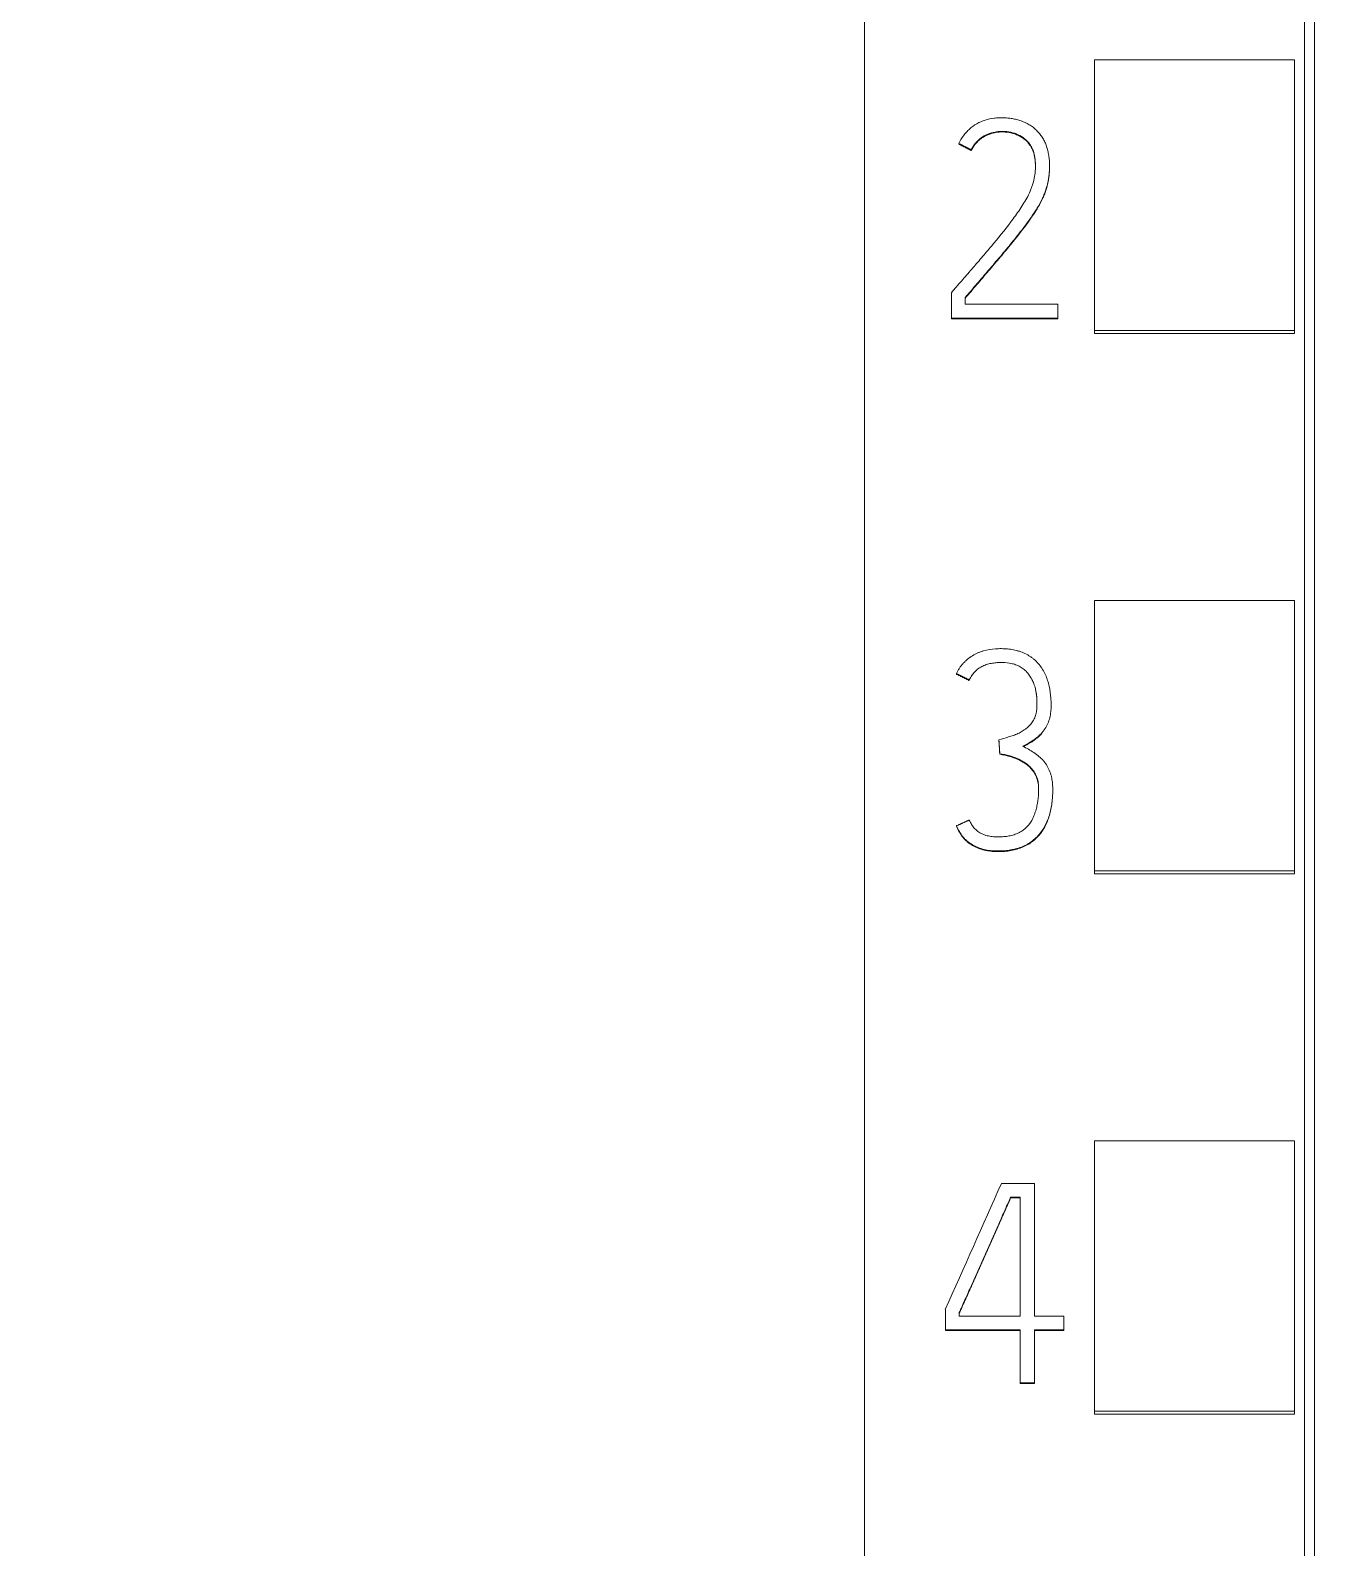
# Model space of a CAD drawing. Header units: millimetres. Extents: x 1359 to 3577, y 1336 to 3557.
# Drawn here: x 2793.03 to 2806.07, y 3288.5 to 3303.66 of the extents above; entities that cross this region are included whole.
import ezdxf

# ---------------------------------------------------------------- set-up
doc = ezdxf.new("R2010")
doc.units = ezdxf.units.MM
doc.set_wipeout_variables(frame=1)
doc.layers.add('000-PI-Oprema', color=30, linetype='Continuous', lineweight=5)

msp = doc.modelspace()

# ---------------------------------------------------------------- wipeouts: each hides what was drawn before it
msp.add_wipeout([(2801.371, 3330.083), (2836.171, 3330.083), (2836.171, 3183.083), (2801.371, 3183.083)])

# ---------------------------------------------------------------- next in the draw order: linework, layer by layer
at = {"layer": '000-PI-Oprema', "color": 0, "linetype": 'ByBlock', "lineweight": 0}
for p, q in [((2801.371, 3317.763), (2801.371, 3204.345)), ((2805.771, 3315.483), (2805.771, 3206.668)), ((2803.671, 3300.663), (2803.671, 3303.366)), ((2805.671, 3303.366), (2803.671, 3303.366)), ((2805.671, 3300.663), (2805.671, 3303.366)), ((2802.314, 3302.531), (2802.314, 3302.525)), ((2802.438, 3302.468), (2802.438, 3302.461)), ((2803.221, 3302.3), (2803.221, 3302.306)), ((2802.239, 3301.04), (2802.239, 3300.786)), ((2802.377, 3300.924), (2802.377, 3300.99)), ((2803.304, 3300.924), (2802.377, 3300.924)), ((2803.304, 3300.786), (2803.304, 3300.924)), ((2802.239, 3300.786), (2803.304, 3300.786)), ((2802.239, 3300.786), (2802.239, 3300.78)), ((2803.304, 3300.78), (2802.239, 3300.78)), ((2803.304, 3300.786), (2803.304, 3300.78)), ((2805.671, 3300.663), (2803.671, 3300.663)), ((2803.671, 3300.632), (2803.671, 3300.663)), ((2805.671, 3300.632), (2803.671, 3300.632)), ((2805.671, 3300.632), (2805.671, 3300.663)), ((2803.671, 3295.261), (2803.671, 3297.964)), ((2805.671, 3297.964), (2803.671, 3297.964)), ((2805.671, 3295.261), (2805.671, 3297.964)), ((2802.29, 3297.233), (2802.29, 3297.227)), ((2802.418, 3297.17), (2802.418, 3297.163)), ((2803.236, 3296.916), (2803.236, 3296.922)), ((2802.714, 3296.57), (2802.714, 3296.564)), ((2802.723, 3296.432), (2802.723, 3296.426)), ((2803.253, 3296.065), (2803.253, 3296.072)), ((2802.29, 3295.711), (2802.29, 3295.705)), ((2805.671, 3295.261), (2803.671, 3295.261)), ((2803.671, 3295.232), (2803.671, 3295.261)), ((2805.671, 3295.232), (2805.671, 3295.261)), ((2805.671, 3295.232), (2803.671, 3295.232)), ((2803.671, 3289.86), (2803.671, 3292.562)), ((2805.671, 3292.562), (2803.671, 3292.562)), ((2805.671, 3289.86), (2805.671, 3292.562)), ((2802.739, 3292.137), (2803.07, 3292.137)), ((2803.07, 3292.137), (2803.07, 3290.81)), ((2802.831, 3291.999), (2802.831, 3291.992)), ((2802.928, 3291.999), (2802.831, 3291.999)), ((2802.831, 3291.992), (2802.928, 3291.992)), ((2802.928, 3290.81), (2802.928, 3291.999)), ((2802.179, 3290.672), (2802.179, 3290.877)), ((2802.318, 3290.846), (2802.318, 3290.81)), ((2802.318, 3290.81), (2802.928, 3290.81)), ((2803.07, 3290.81), (2803.364, 3290.81)), ((2803.364, 3290.81), (2803.364, 3290.672)), ((2802.179, 3290.672), (2802.179, 3290.666)), ((2802.928, 3290.672), (2802.179, 3290.672)), ((2802.179, 3290.666), (2802.928, 3290.666)), ((2802.928, 3290.144), (2802.928, 3290.672)), ((2803.07, 3290.672), (2803.07, 3290.144)), ((2803.364, 3290.672), (2803.07, 3290.672)), ((2803.07, 3290.666), (2803.364, 3290.666)), ((2803.364, 3290.672), (2803.364, 3290.666)), ((2802.928, 3290.144), (2802.928, 3290.138)), ((2803.07, 3290.144), (2802.928, 3290.144)), ((2802.928, 3290.138), (2803.07, 3290.138)), ((2803.07, 3290.144), (2803.07, 3290.138)), ((2803.671, 3289.832), (2803.671, 3289.86)), ((2805.671, 3289.86), (2803.671, 3289.86)), ((2805.671, 3289.832), (2803.671, 3289.832)), ((2805.671, 3289.832), (2805.671, 3289.86))]:
    msp.add_line(p, q, dxfattribs=at)
at = {"layer": '000-PI-Oprema', "color": 7, "linetype": 'Continuous', "lineweight": 13}
msp.add_ellipse((2788.243, 3196.579), major_axis=(445.97, 1008.13), ratio=0.023126, start_param=1.486101, end_param=1.487357, dxfattribs=at)
at = {"layer": '000-PI-Oprema', "color": 0, "linetype": 'ByBlock', "lineweight": 0}
for points, knots in [([(2805.871, 3315.669), (2805.871, 3312.625), (2805.871, 3303.055), (2805.871, 3288.885), (2805.871, 3274.318), (2805.871, 3260.108), (2805.871, 3245.814), (2805.871, 3230.328), (2805.871, 3217.688), (2805.871, 3209.723), (2805.871, 3206.382)], [0, 0, 0, 0, 0.083934, 0.263736, 0.389889, 0.484142, 0.653794, 0.78188, 0.908517, 1, 1, 1, 1]), ([(2802.377, 3300.99), (2802.416, 3301.036), (2802.455, 3301.082), (2802.533, 3301.174), (2802.572, 3301.219), (2802.651, 3301.311), (2802.69, 3301.356), (2802.767, 3301.448), (2802.806, 3301.495), (2802.882, 3301.588), (2802.919, 3301.635), (2802.974, 3301.707), (2802.992, 3301.731), (2803.027, 3301.78), (2803.044, 3301.804), (2803.078, 3301.854), (2803.094, 3301.88), (2803.124, 3301.932), (2803.138, 3301.958), (2803.157, 3301.999), (2803.163, 3302.013), (2803.174, 3302.041), (2803.179, 3302.055), (2803.193, 3302.098), (2803.201, 3302.127), (2803.212, 3302.186), (2803.216, 3302.216), (2803.219, 3302.26), (2803.22, 3302.275), (2803.221, 3302.306), (2803.221, 3302.321), (2803.219, 3302.366), (2803.215, 3302.396), (2803.207, 3302.44), (2803.204, 3302.455), (2803.197, 3302.484), (2803.192, 3302.499), (2803.182, 3302.527), (2803.176, 3302.541), (2803.162, 3302.568), (2803.155, 3302.581), (2803.143, 3302.6), (2803.139, 3302.606), (2803.13, 3302.618), (2803.125, 3302.624), (2803.11, 3302.642), (2803.1, 3302.653), (2803.079, 3302.674), (2803.068, 3302.684), (2803.05, 3302.698), (2803.044, 3302.702), (2803.031, 3302.711), (2803.024, 3302.715), (2802.991, 3302.734), (2802.964, 3302.746), (2802.921, 3302.761), (2802.906, 3302.766), (2802.877, 3302.774), (2802.862, 3302.777), (2802.832, 3302.782), (2802.817, 3302.784), (2802.787, 3302.787), (2802.772, 3302.787), (2802.742, 3302.788), (2802.727, 3302.788), (2802.696, 3302.787), (2802.681, 3302.786), (2802.636, 3302.78), (2802.606, 3302.774), (2802.563, 3302.761), (2802.549, 3302.755), (2802.528, 3302.746), (2802.521, 3302.743), (2802.507, 3302.736), (2802.501, 3302.732), (2802.468, 3302.714), (2802.443, 3302.696), (2802.41, 3302.666), (2802.399, 3302.655), (2802.378, 3302.633), (2802.369, 3302.621), (2802.342, 3302.585), (2802.326, 3302.559), (2802.314, 3302.531)], [0, 0, 0, 0, 0.0625, 0.0625, 0.125, 0.125, 0.1875, 0.1875, 0.25, 0.25, 0.3125, 0.3125, 0.34375, 0.34375, 0.375, 0.375, 0.40625, 0.40625, 0.4375, 0.4375, 0.453125, 0.453125, 0.46875, 0.46875, 0.5, 0.5, 0.53125, 0.53125, 0.546875, 0.546875, 0.5625, 0.5625, 0.59375, 0.59375, 0.609375, 0.609375, 0.625, 0.625, 0.640625, 0.640625, 0.65625, 0.65625, 0.664062, 0.664062, 0.671875, 0.671875, 0.6875, 0.6875, 0.703125, 0.703125, 0.710937, 0.710937, 0.71875, 0.71875, 0.75, 0.75, 0.765625, 0.765625, 0.78125, 0.78125, 0.796875, 0.796875, 0.8125, 0.8125, 0.828125, 0.828125, 0.84375, 0.84375, 0.875, 0.875, 0.890625, 0.890625, 0.898438, 0.898438, 0.90625, 0.90625, 0.9375, 0.9375, 0.953125, 0.953125, 0.96875, 0.96875, 1, 1, 1, 1]), ([(2802.438, 3302.468), (2802.45, 3302.491), (2802.463, 3302.513), (2802.487, 3302.543), (2802.496, 3302.553), (2802.515, 3302.571), (2802.525, 3302.579), (2802.556, 3302.602), (2802.579, 3302.614), (2802.627, 3302.634), (2802.652, 3302.641), (2802.69, 3302.648), (2802.703, 3302.65), (2802.729, 3302.652), (2802.742, 3302.653), (2802.781, 3302.652), (2802.807, 3302.649), (2802.845, 3302.641), (2802.857, 3302.637), (2802.882, 3302.629), (2802.894, 3302.624), (2802.929, 3302.608), (2802.951, 3302.594), (2802.982, 3302.57), (2802.991, 3302.561), (2803.009, 3302.542), (2803.017, 3302.532), (2803.028, 3302.516), (2803.032, 3302.511), (2803.038, 3302.499), (2803.047, 3302.482), (2803.055, 3302.464), (2803.063, 3302.44), (2803.066, 3302.427), (2803.071, 3302.402), (2803.074, 3302.389), (2803.077, 3302.363), (2803.078, 3302.35), (2803.079, 3302.325), (2803.079, 3302.312), (2803.079, 3302.286), (2803.079, 3302.273), (2803.077, 3302.247), (2803.076, 3302.234), (2803.071, 3302.196), (2803.066, 3302.171), (2803.056, 3302.134), (2803.052, 3302.121), (2803.044, 3302.097), (2803.039, 3302.085), (2803.025, 3302.049), (2803.014, 3302.025), (2802.99, 3301.98), (2802.977, 3301.958), (2802.95, 3301.915), (2802.937, 3301.893), (2802.894, 3301.829), (2802.864, 3301.788), (2802.771, 3301.665), (2802.706, 3301.585), (2802.607, 3301.467), (2802.574, 3301.428), (2802.507, 3301.35), (2802.474, 3301.311), (2802.407, 3301.234), (2802.373, 3301.195), (2802.306, 3301.118), (2802.272, 3301.079), (2802.239, 3301.04)], [0, 0, 0, 0, 0.03125, 0.03125, 0.046875, 0.046875, 0.0625, 0.0625, 0.09375, 0.09375, 0.125, 0.125, 0.140625, 0.140625, 0.15625, 0.15625, 0.1875, 0.1875, 0.203125, 0.203125, 0.21875, 0.21875, 0.25, 0.25, 0.265625, 0.265625, 0.28125, 0.28125, 0.289063, 0.289063, 0.296875, 0.3125, 0.3125, 0.328125, 0.328125, 0.34375, 0.34375, 0.359375, 0.359375, 0.375, 0.375, 0.390625, 0.390625, 0.40625, 0.40625, 0.4375, 0.4375, 0.453125, 0.453125, 0.46875, 0.46875, 0.5, 0.5, 0.53125, 0.53125, 0.5625, 0.5625, 0.625, 0.625, 0.75, 0.75, 0.8125, 0.8125, 0.875, 0.875, 0.9375, 0.9375, 1, 1, 1, 1]), ([(2803.079, 3302.297), (2803.079, 3302.307), (2803.079, 3302.318), (2803.078, 3302.341), (2803.077, 3302.354), (2803.074, 3302.379), (2803.072, 3302.392), (2803.067, 3302.417), (2803.064, 3302.43), (2803.056, 3302.455), (2803.051, 3302.467), (2803.043, 3302.484), (2803.04, 3302.49), (2803.034, 3302.502), (2803.03, 3302.507), (2803.012, 3302.534), (2802.994, 3302.553), (2802.969, 3302.574), (2802.964, 3302.578), (2802.953, 3302.585), (2802.937, 3302.596), (2802.908, 3302.612), (2802.884, 3302.622), (2802.86, 3302.631), (2802.847, 3302.634), (2802.809, 3302.643), (2802.783, 3302.646), (2802.731, 3302.647), (2802.705, 3302.645), (2802.667, 3302.638), (2802.654, 3302.635), (2802.629, 3302.627), (2802.616, 3302.623), (2802.592, 3302.613), (2802.581, 3302.608), (2802.558, 3302.596), (2802.547, 3302.589), (2802.515, 3302.566), (2802.496, 3302.548), (2802.472, 3302.517), (2802.464, 3302.507), (2802.451, 3302.485), (2802.444, 3302.473), (2802.438, 3302.461)], [0, 0, 0, 0, 0.034222, 0.034222, 0.076212, 0.076212, 0.118203, 0.118203, 0.160193, 0.160193, 0.202183, 0.202183, 0.223179, 0.223179, 0.244174, 0.244174, 0.328155, 0.328155, 0.34915, 0.34915, 0.370145, 0.412135, 0.454126, 0.454126, 0.496116, 0.496116, 0.580097, 0.580097, 0.664077, 0.664077, 0.706068, 0.706068, 0.748058, 0.748058, 0.790048, 0.790048, 0.832039, 0.832039, 0.916019, 0.916019, 0.95801, 0.95801, 1, 1, 1, 1]), ([(2803.221, 3302.3), (2803.221, 3302.294), (2803.221, 3302.288), (2803.22, 3302.268), (2803.219, 3302.252), (2803.216, 3302.207), (2803.212, 3302.178), (2803.2, 3302.119), (2803.193, 3302.09), (2803.179, 3302.047), (2803.173, 3302.033), (2803.162, 3302.004), (2803.156, 3301.991), (2803.137, 3301.95), (2803.123, 3301.923), (2803.093, 3301.872), (2803.077, 3301.847), (2803.043, 3301.797), (2803.026, 3301.772), (2802.991, 3301.724), (2802.973, 3301.7), (2802.919, 3301.628), (2802.881, 3301.581), (2802.805, 3301.488), (2802.767, 3301.442), (2802.689, 3301.35), (2802.65, 3301.304), (2802.572, 3301.213), (2802.533, 3301.167), (2802.455, 3301.076), (2802.416, 3301.03), (2802.377, 3300.984)], [0, 0, 0, 0, 0.010489, 0.010489, 0.038761, 0.038761, 0.095304, 0.095304, 0.151848, 0.151848, 0.180119, 0.180119, 0.208391, 0.208391, 0.264935, 0.264935, 0.321478, 0.321478, 0.378022, 0.378022, 0.434565, 0.434565, 0.547652, 0.547652, 0.660739, 0.660739, 0.773826, 0.773826, 0.886913, 0.886913, 1, 1, 1, 1]), ([(2802.953, 3296.507), (2802.971, 3296.516), (2802.989, 3296.525), (2803.023, 3296.545), (2803.04, 3296.555), (2803.065, 3296.572), (2803.073, 3296.577), (2803.089, 3296.589), (2803.097, 3296.596), (2803.112, 3296.609), (2803.119, 3296.616), (2803.134, 3296.63), (2803.14, 3296.637), (2803.16, 3296.661), (2803.172, 3296.677), (2803.187, 3296.703), (2803.192, 3296.712), (2803.201, 3296.73), (2803.205, 3296.739), (2803.216, 3296.767), (2803.222, 3296.787), (2803.23, 3296.826), (2803.233, 3296.846), (2803.236, 3296.886), (2803.236, 3296.906), (2803.236, 3296.946), (2803.235, 3296.966), (2803.231, 3297.026), (2803.226, 3297.066), (2803.213, 3297.125), (2803.207, 3297.144), (2803.195, 3297.183), (2803.181, 3297.22), (2803.162, 3297.256), (2803.141, 3297.291), (2803.129, 3297.307), (2803.104, 3297.338), (2803.083, 3297.36), (2803.06, 3297.379), (2803.044, 3297.392), (2803.036, 3297.398), (2802.994, 3297.426), (2802.957, 3297.443), (2802.909, 3297.459), (2802.899, 3297.461), (2802.879, 3297.466), (2802.85, 3297.473), (2802.8, 3297.48), (2802.76, 3297.482), (2802.719, 3297.482), (2802.699, 3297.481), (2802.639, 3297.477), (2802.599, 3297.471), (2802.551, 3297.457), (2802.541, 3297.454), (2802.522, 3297.447), (2802.513, 3297.443), (2802.485, 3297.431), (2802.449, 3297.412), (2802.416, 3297.389), (2802.392, 3297.369), (2802.385, 3297.363), (2802.37, 3297.349), (2802.363, 3297.341), (2802.343, 3297.319), (2802.33, 3297.303), (2802.314, 3297.278), (2802.308, 3297.27), (2802.299, 3297.252), (2802.294, 3297.243), (2802.29, 3297.233)], [0, 0, 0, 0, 0.03125, 0.03125, 0.0625, 0.0625, 0.078125, 0.078125, 0.09375, 0.09375, 0.109375, 0.109375, 0.125, 0.125, 0.15625, 0.15625, 0.171875, 0.171875, 0.1875, 0.1875, 0.21875, 0.21875, 0.25, 0.25, 0.28125, 0.28125, 0.3125, 0.3125, 0.375, 0.375, 0.40625, 0.40625, 0.4375, 0.46875, 0.46875, 0.5, 0.5, 0.53125, 0.546875, 0.546875, 0.5625, 0.5625, 0.625, 0.625, 0.640625, 0.640625, 0.65625, 0.6875, 0.71875, 0.71875, 0.75, 0.75, 0.8125, 0.8125, 0.828125, 0.828125, 0.84375, 0.84375, 0.875, 0.90625, 0.90625, 0.921875, 0.921875, 0.9375, 0.9375, 0.96875, 0.96875, 0.984375, 0.984375, 1, 1, 1, 1]), ([(2802.418, 3297.17), (2802.425, 3297.184), (2802.433, 3297.199), (2802.452, 3297.226), (2802.462, 3297.238), (2802.479, 3297.256), (2802.485, 3297.262), (2802.498, 3297.273), (2802.504, 3297.278), (2802.518, 3297.288), (2802.525, 3297.292), (2802.539, 3297.301), (2802.546, 3297.304), (2802.568, 3297.315), (2802.584, 3297.321), (2802.616, 3297.331), (2802.632, 3297.334), (2802.665, 3297.339), (2802.681, 3297.341), (2802.714, 3297.344), (2802.731, 3297.344), (2802.78, 3297.343), (2802.813, 3297.339), (2802.854, 3297.33), (2802.862, 3297.328), (2802.878, 3297.323), (2802.885, 3297.32), (2802.908, 3297.311), (2802.923, 3297.303), (2802.944, 3297.29), (2802.951, 3297.285), (2802.964, 3297.275), (2802.97, 3297.269), (2802.989, 3297.253), (2803, 3297.24), (2803.015, 3297.221), (2803.02, 3297.214), (2803.029, 3297.2), (2803.042, 3297.179), (2803.053, 3297.157), (2803.066, 3297.127), (2803.071, 3297.111), (2803.08, 3297.079), (2803.083, 3297.063), (2803.091, 3297.014), (2803.094, 3296.982), (2803.095, 3296.932), (2803.095, 3296.915), (2803.093, 3296.883), (2803.092, 3296.866), (2803.088, 3296.842), (2803.086, 3296.834), (2803.082, 3296.817), (2803.08, 3296.81), (2803.071, 3296.787), (2803.063, 3296.772), (2803.05, 3296.751), (2803.045, 3296.744), (2803.035, 3296.731), (2803.03, 3296.724), (2803.019, 3296.712), (2803.013, 3296.706), (2803.001, 3296.695), (2802.995, 3296.689), (2802.975, 3296.674), (2802.962, 3296.664), (2802.933, 3296.648), (2802.919, 3296.64), (2802.889, 3296.626), (2802.873, 3296.62), (2802.842, 3296.609), (2802.826, 3296.604), (2802.778, 3296.589), (2802.746, 3296.579), (2802.714, 3296.57)], [0, 0, 0, 0, 0.03125, 0.03125, 0.0625, 0.0625, 0.078125, 0.078125, 0.09375, 0.09375, 0.109375, 0.109375, 0.125, 0.125, 0.15625, 0.15625, 0.1875, 0.1875, 0.21875, 0.21875, 0.25, 0.25, 0.3125, 0.3125, 0.328125, 0.328125, 0.34375, 0.34375, 0.375, 0.375, 0.390625, 0.390625, 0.40625, 0.40625, 0.4375, 0.4375, 0.453125, 0.453125, 0.46875, 0.5, 0.5, 0.53125, 0.53125, 0.5625, 0.5625, 0.625, 0.625, 0.65625, 0.65625, 0.6875, 0.6875, 0.703125, 0.703125, 0.71875, 0.71875, 0.75, 0.75, 0.765625, 0.765625, 0.78125, 0.78125, 0.796875, 0.796875, 0.8125, 0.8125, 0.84375, 0.84375, 0.875, 0.875, 0.90625, 0.90625, 0.9375, 0.9375, 1, 1, 1, 1]), ([(2803.095, 3296.927), (2803.095, 3296.931), (2803.095, 3296.935), (2803.094, 3296.972), (2803.092, 3297.005), (2803.085, 3297.048), (2803.083, 3297.059), (2803.08, 3297.069)], [0, 0, 0, 0, 0.087818, 0.087818, 0.771228, 0.771228, 1, 1, 1, 1]), ([(2803.142, 3296.633), (2803.131, 3296.62), (2803.119, 3296.609), (2803.098, 3296.591), (2803.09, 3296.584), (2803.074, 3296.572), (2803.066, 3296.566), (2803.041, 3296.549), (2803.024, 3296.539), (2802.989, 3296.519), (2802.971, 3296.51), (2802.953, 3296.501)], [0, 0, 0, 0, 0.218648, 0.218648, 0.348874, 0.348874, 0.479099, 0.479099, 0.739549, 0.739549, 1, 1, 1, 1]), ([(2802.29, 3295.711), (2802.298, 3295.692), (2802.308, 3295.673), (2802.329, 3295.637), (2802.341, 3295.619), (2802.36, 3295.594), (2802.367, 3295.586), (2802.382, 3295.571), (2802.39, 3295.564), (2802.414, 3295.544), (2802.431, 3295.532), (2802.458, 3295.516), (2802.468, 3295.511), (2802.487, 3295.502), (2802.496, 3295.498), (2802.526, 3295.486), (2802.546, 3295.48), (2802.586, 3295.47), (2802.608, 3295.466), (2802.649, 3295.462), (2802.67, 3295.46), (2802.712, 3295.46), (2802.733, 3295.46), (2802.775, 3295.462), (2802.796, 3295.464), (2802.827, 3295.469), (2802.838, 3295.471), (2802.858, 3295.475), (2802.869, 3295.477), (2802.899, 3295.485), (2802.919, 3295.491), (2802.949, 3295.503), (2802.958, 3295.507), (2802.977, 3295.516), (2802.987, 3295.521), (2803.015, 3295.536), (2803.032, 3295.547), (2803.065, 3295.573), (2803.081, 3295.587), (2803.11, 3295.617), (2803.124, 3295.633), (2803.149, 3295.667), (2803.16, 3295.684), (2803.175, 3295.712), (2803.18, 3295.721), (2803.189, 3295.74), (2803.194, 3295.75), (2803.214, 3295.798), (2803.225, 3295.839), (2803.238, 3295.9), (2803.241, 3295.92), (2803.247, 3295.962), (2803.249, 3295.983), (2803.252, 3296.025), (2803.253, 3296.045), (2803.253, 3296.087), (2803.252, 3296.108), (2803.249, 3296.149), (2803.246, 3296.17), (2803.24, 3296.201), (2803.237, 3296.211), (2803.231, 3296.231), (2803.228, 3296.242), (2803.216, 3296.271), (2803.208, 3296.29), (2803.192, 3296.318), (2803.186, 3296.327), (2803.174, 3296.344), (2803.167, 3296.352), (2803.146, 3296.377), (2803.131, 3296.391), (2803.099, 3296.419), (2803.081, 3296.431), (2803.046, 3296.454), (2803.028, 3296.465), (2802.991, 3296.487), (2802.972, 3296.497), (2802.953, 3296.507)], [0, 0, 0, 0, 0.03125, 0.03125, 0.0625, 0.0625, 0.078125, 0.078125, 0.09375, 0.09375, 0.125, 0.125, 0.140625, 0.140625, 0.15625, 0.15625, 0.1875, 0.1875, 0.21875, 0.21875, 0.25, 0.25, 0.28125, 0.28125, 0.3125, 0.3125, 0.328125, 0.328125, 0.34375, 0.34375, 0.375, 0.375, 0.390625, 0.390625, 0.40625, 0.40625, 0.4375, 0.4375, 0.46875, 0.46875, 0.5, 0.5, 0.53125, 0.53125, 0.546875, 0.546875, 0.5625, 0.5625, 0.625, 0.625, 0.65625, 0.65625, 0.6875, 0.6875, 0.71875, 0.71875, 0.75, 0.75, 0.78125, 0.78125, 0.796875, 0.796875, 0.8125, 0.8125, 0.84375, 0.84375, 0.859375, 0.859375, 0.875, 0.875, 0.90625, 0.90625, 0.9375, 0.9375, 0.96875, 0.96875, 1, 1, 1, 1]), ([(2802.723, 3296.432), (2802.757, 3296.427), (2802.79, 3296.419), (2802.84, 3296.405), (2802.856, 3296.4), (2802.888, 3296.388), (2802.904, 3296.381), (2802.928, 3296.37), (2802.935, 3296.366), (2802.95, 3296.357), (2802.958, 3296.353), (2802.98, 3296.339), (2802.994, 3296.329), (2803.013, 3296.312), (2803.02, 3296.306), (2803.032, 3296.294), (2803.038, 3296.287), (2803.054, 3296.267), (2803.064, 3296.253), (2803.077, 3296.231), (2803.081, 3296.223), (2803.089, 3296.208), (2803.092, 3296.2), (2803.1, 3296.175), (2803.105, 3296.159), (2803.11, 3296.125), (2803.111, 3296.107), (2803.111, 3296.073), (2803.111, 3296.056), (2803.109, 3296.004), (2803.105, 3295.97), (2803.096, 3295.92), (2803.093, 3295.903), (2803.085, 3295.869), (2803.08, 3295.852), (2803.068, 3295.82), (2803.062, 3295.804), (2803.051, 3295.781), (2803.047, 3295.773), (2803.038, 3295.758), (2803.034, 3295.75), (2803.01, 3295.714), (2802.986, 3295.69), (2802.951, 3295.664), (2802.944, 3295.659), (2802.929, 3295.65), (2802.921, 3295.646), (2802.898, 3295.634), (2802.882, 3295.628), (2802.849, 3295.617), (2802.832, 3295.613), (2802.798, 3295.607), (2802.764, 3295.602), (2802.729, 3295.601), (2802.695, 3295.601), (2802.677, 3295.601), (2802.643, 3295.604), (2802.626, 3295.606), (2802.592, 3295.613), (2802.575, 3295.618), (2802.543, 3295.631), (2802.527, 3295.638), (2802.506, 3295.653), (2802.499, 3295.658), (2802.486, 3295.67), (2802.479, 3295.676), (2802.468, 3295.688), (2802.462, 3295.695), (2802.451, 3295.709), (2802.446, 3295.716), (2802.433, 3295.738), (2802.425, 3295.753), (2802.418, 3295.769)], [0, 0, 0, 0, 0.0625, 0.0625, 0.09375, 0.09375, 0.125, 0.125, 0.140625, 0.140625, 0.15625, 0.15625, 0.1875, 0.1875, 0.203125, 0.203125, 0.21875, 0.21875, 0.25, 0.25, 0.265625, 0.265625, 0.28125, 0.28125, 0.3125, 0.3125, 0.34375, 0.34375, 0.375, 0.375, 0.4375, 0.4375, 0.46875, 0.46875, 0.5, 0.5, 0.53125, 0.53125, 0.546875, 0.546875, 0.5625, 0.5625, 0.625, 0.625, 0.640625, 0.640625, 0.65625, 0.65625, 0.6875, 0.6875, 0.71875, 0.71875, 0.75, 0.78125, 0.78125, 0.8125, 0.8125, 0.84375, 0.84375, 0.875, 0.875, 0.90625, 0.90625, 0.921875, 0.921875, 0.9375, 0.9375, 0.953125, 0.953125, 0.96875, 0.96875, 1, 1, 1, 1]), ([(2803.111, 3296.068), (2803.111, 3296.074), (2803.111, 3296.079), (2803.111, 3296.093), (2803.111, 3296.101), (2803.109, 3296.118), (2803.108, 3296.127), (2803.104, 3296.153), (2803.1, 3296.169), (2803.092, 3296.194), (2803.089, 3296.202), (2803.081, 3296.217), (2803.077, 3296.225), (2803.064, 3296.247), (2803.054, 3296.261), (2803.032, 3296.288), (2803.02, 3296.3), (2802.994, 3296.323), (2802.98, 3296.333), (2802.951, 3296.351), (2802.935, 3296.36), (2802.904, 3296.375), (2802.889, 3296.382), (2802.856, 3296.393), (2802.84, 3296.399), (2802.79, 3296.413), (2802.757, 3296.42), (2802.723, 3296.426)], [0, 0, 0, 0, 0.026635, 0.026635, 0.070879, 0.070879, 0.115123, 0.115123, 0.20361, 0.20361, 0.247854, 0.247854, 0.292098, 0.292098, 0.380586, 0.380586, 0.469074, 0.469074, 0.557561, 0.557561, 0.646049, 0.646049, 0.734537, 0.734537, 0.823025, 0.823025, 1, 1, 1, 1]), ([(2803.253, 3296.065), (2803.253, 3296.065), (2803.253, 3296.064), (2803.253, 3296.042), (2803.252, 3296.022), (2803.249, 3295.98), (2803.247, 3295.959), (2803.242, 3295.917), (2803.238, 3295.897), (2803.226, 3295.835), (2803.215, 3295.795), (2803.195, 3295.747), (2803.191, 3295.738), (2803.182, 3295.719), (2803.177, 3295.709), (2803.162, 3295.681), (2803.151, 3295.663), (2803.126, 3295.629), (2803.113, 3295.613), (2803.091, 3295.591), (2803.083, 3295.583), (2803.067, 3295.569), (2803.059, 3295.562), (2803.034, 3295.543), (2803.017, 3295.531), (2802.989, 3295.516), (2802.98, 3295.511), (2802.961, 3295.502), (2802.951, 3295.498), (2802.902, 3295.478), (2802.861, 3295.468), (2802.799, 3295.458), (2802.777, 3295.456), (2802.735, 3295.454), (2802.714, 3295.453), (2802.672, 3295.454), (2802.651, 3295.455), (2802.619, 3295.459), (2802.609, 3295.46), (2802.588, 3295.464), (2802.578, 3295.466), (2802.547, 3295.473), (2802.526, 3295.48), (2802.497, 3295.491), (2802.487, 3295.495), (2802.468, 3295.505), (2802.459, 3295.509), (2802.431, 3295.526), (2802.414, 3295.538), (2802.39, 3295.558), (2802.382, 3295.565), (2802.367, 3295.58), (2802.36, 3295.588), (2802.341, 3295.613), (2802.329, 3295.631), (2802.308, 3295.667), (2802.298, 3295.686), (2802.29, 3295.705)], [0, 0, 0, 0, 0.001389, 0.001389, 0.044807, 0.044807, 0.088225, 0.088225, 0.131643, 0.131643, 0.218479, 0.218479, 0.240188, 0.240188, 0.261896, 0.261896, 0.305314, 0.305314, 0.348732, 0.348732, 0.370441, 0.370441, 0.39215, 0.39215, 0.435568, 0.435568, 0.457277, 0.457277, 0.478986, 0.478986, 0.565821, 0.565821, 0.609239, 0.609239, 0.652657, 0.652657, 0.696075, 0.696075, 0.717784, 0.717784, 0.739493, 0.739493, 0.782911, 0.782911, 0.80462, 0.80462, 0.826329, 0.826329, 0.869746, 0.869746, 0.891455, 0.891455, 0.913164, 0.913164, 0.956582, 0.956582, 1, 1, 1, 1]), ([(2802.831, 3291.999), (2802.82, 3291.975), (2802.81, 3291.95), (2802.789, 3291.902), (2802.778, 3291.878), (2802.746, 3291.806), (2802.725, 3291.758), (2802.683, 3291.662), (2802.661, 3291.614), (2802.619, 3291.518), (2802.597, 3291.47), (2802.554, 3291.374), (2802.533, 3291.326), (2802.49, 3291.23), (2802.469, 3291.182), (2802.426, 3291.086), (2802.404, 3291.038), (2802.372, 3290.966), (2802.361, 3290.942), (2802.345, 3290.906), (2802.34, 3290.894), (2802.329, 3290.87), (2802.323, 3290.858), (2802.318, 3290.846)], [0, 0, 0, 0, 0.0625, 0.0625, 0.125, 0.125, 0.25, 0.25, 0.375, 0.375, 0.5, 0.5, 0.625, 0.625, 0.75, 0.75, 0.875, 0.875, 0.9375, 0.9375, 0.96875, 0.96875, 1, 1, 1, 1]), ([(2802.318, 3290.84), (2802.323, 3290.852), (2802.329, 3290.864), (2802.34, 3290.888), (2802.345, 3290.9), (2802.361, 3290.936), (2802.372, 3290.96), (2802.404, 3291.032), (2802.426, 3291.08), (2802.469, 3291.176), (2802.49, 3291.224), (2802.533, 3291.32), (2802.554, 3291.368), (2802.597, 3291.464), (2802.619, 3291.512), (2802.661, 3291.608), (2802.683, 3291.656), (2802.725, 3291.752), (2802.746, 3291.8), (2802.778, 3291.872), (2802.789, 3291.896), (2802.81, 3291.944), (2802.82, 3291.968), (2802.831, 3291.992)], [0, 0, 0, 0, 0.03125, 0.03125, 0.0625, 0.0625, 0.125, 0.125, 0.25, 0.25, 0.375, 0.375, 0.5, 0.5, 0.625, 0.625, 0.75, 0.75, 0.875, 0.875, 0.9375, 0.9375, 1, 1, 1, 1])]:
    msp.add_open_spline(points, degree=3, knots=knots, dxfattribs=at)
for points, weights in [([(2802.314, 3302.531), (2802.376, 3302.499), (2802.438, 3302.468)], [0.500000075207, 0.499999924793, 0.500000075207]), ([(2802.438, 3302.461), (2802.376, 3302.493), (2802.314, 3302.525)], [0.499999945162, 0.500000054838, 0.499999945162]), ([(2802.29, 3297.233), (2802.354, 3297.201), (2802.418, 3297.17)], [0.49999993993, 0.50000006007, 0.49999993993]), ([(2802.418, 3297.163), (2802.354, 3297.195), (2802.29, 3297.227)], [0.500000022586, 0.499999977414, 0.500000022586]), ([(2802.714, 3296.57), (2802.719, 3296.501), (2802.723, 3296.432)], [0.500000003699, 0.499999996301, 0.500000003699]), ([(2802.723, 3296.426), (2802.719, 3296.495), (2802.714, 3296.564)], [0.500000017975, 0.499999982025, 0.500000017975]), ([(2802.418, 3295.769), (2802.354, 3295.74), (2802.29, 3295.711)], [0.500000270055, 0.499999729945, 0.500000270055])]:
    msp.add_rational_spline(points, weights, degree=2, dxfattribs=at)

# ---------------------------------------------------------------- next in the draw order: wipeouts: each hides what was drawn before it
msp.add_wipeout([(2766.571, 3330.083), (2801.371, 3330.083), (2801.371, 3183.076), (2766.571, 3183.076)])

# ---------------------------------------------------------------- next in the draw order: linework, layer by layer
at = {"color": 0, "linetype": 'ByBlock', "lineweight": 0, "ltscale": 0.25}
msp.add_lwpolyline([(2766.571, 3330.083), (2801.371, 3330.083), (2801.371, 3183.076), (2766.571, 3183.076), (2766.571, 3330.083)], dxfattribs=at)
at = {"layer": '000-PI-Oprema', "color": 0, "linetype": 'ByBlock', "lineweight": 0}
msp.add_open_spline([(2801.371, 3191.083), (2801.371, 3191.936), (2801.371, 3193.6), (2801.371, 3195.934), (2801.371, 3198.049), (2801.371, 3200.819), (2801.371, 3204.72), (2801.371, 3210.633), (2801.371, 3220.093), (2801.371, 3233.204), (2801.371, 3250.434), (2801.371, 3269.075), (2801.371, 3286.124), (2801.371, 3301.322), (2801.371, 3311.674), (2801.371, 3320.016), (2801.371, 3325.043), (2801.371, 3328.491), (2801.371, 3330.083)], degree=3, knots=[0, 0, 0, 0, 0.018357, 0.035822, 0.050221, 0.063898, 0.09543, 0.134182, 0.191169, 0.299064, 0.416456, 0.562341, 0.701008, 0.784589, 0.890964, 0.925157, 0.965428, 1, 1, 1, 1], dxfattribs=at)

doc.saveas('drawing.dxf')
